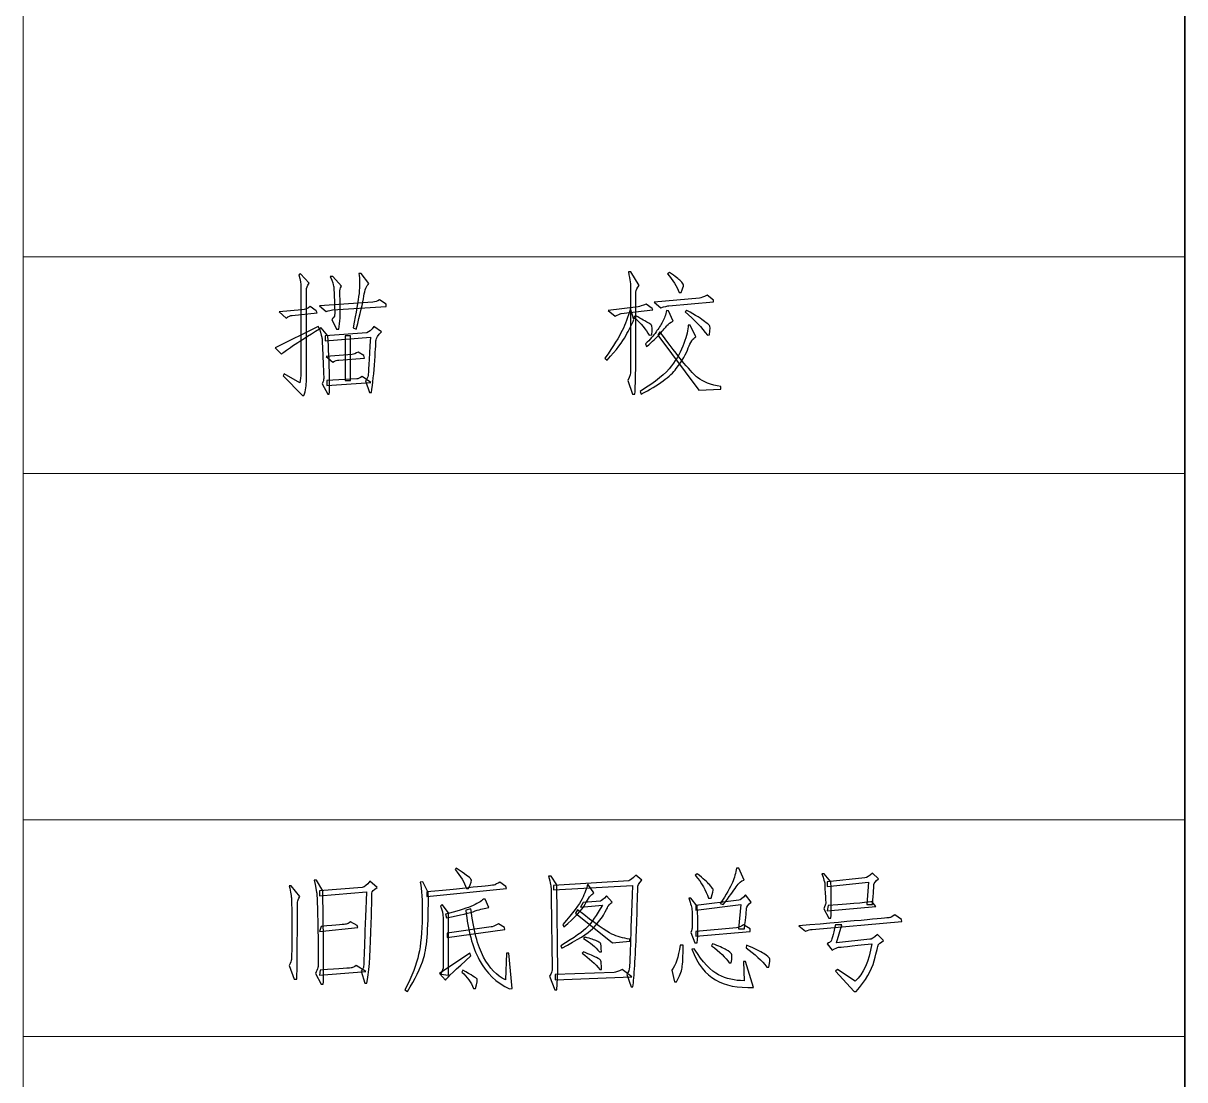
# Model space of a CAD drawing. Header units: millimetres. Extents: x -894 to 2281, y 379 to 1725.
# Drawn here: x 279 to 383.5, y 766.9 to 861.9 of the extents above; entities that cross this region are included whole.
import ezdxf

# ---------------------------------------------------------------- set-up
doc = ezdxf.new("R2010")
doc.units = ezdxf.units.MM
doc.layers.add('layer 1', color=7, linetype='Continuous')

msp = doc.modelspace()

# ---------------------------------------------------------------- linework, layer by layer
at = {"layer": 'layer 1', "color": 1, "lineweight": 9}
for points in [[(279.043, 1724.756), (279.043, 1724.756), (279.043, 568.309), (279.043, 568.309)], [(383.463, 840.872), (383.463, 840.872), (279.043, 840.872), (279.043, 840.872)], [(383.463, 840.872), (383.463, 840.872), (383.463, 840.872), (383.463, 840.872)], [(383.463, 821.403), (383.463, 821.403), (279.043, 821.403), (279.043, 821.403)], [(383.463, 821.403), (383.463, 821.403), (383.463, 821.403), (383.463, 821.403)], [(383.463, 790.253), (383.463, 790.253), (279.043, 790.253), (279.043, 790.253)], [(383.463, 790.253), (383.463, 790.253), (383.463, 790.253), (383.463, 790.253)], [(383.463, 770.784), (383.463, 770.784), (279.043, 770.784), (279.043, 770.784)], [(383.463, 770.784), (383.463, 770.784), (383.463, 770.784), (383.463, 770.784)]]:
    msp.add_open_spline(points, degree=3, dxfattribs=at)
at = {"layer": 'layer 1', "lineweight": 35}
msp.add_open_spline([(383.463, 1705.287), (383.463, 1705.287), (383.463, 587.778), (383.463, 587.778)], degree=3, dxfattribs=at)
at = {"layer": 'layer 1', "color": 1}
for points, knots in [([(334.401, 838.303), (334.218, 838.089), (334.127, 837.892), (334.127, 837.709), (334.127, 837.709), (334.127, 837.526), (334.127, 836.241), (334.127, 833.855), (334.127, 833.855), (334.127, 831.466), (334.096, 829.694), (334.035, 828.538), (334.035, 828.538), (334.035, 828.538), (333.808, 828.538), (333.808, 828.538), (333.808, 828.538), (333.808, 828.538), (333.397, 829.77), (333.397, 829.77), (333.397, 829.77), (333.58, 830.165), (333.664, 830.44), (333.648, 830.592), (333.648, 830.592), (333.632, 830.743), (333.625, 831.984), (333.625, 834.31), (333.625, 834.31), (333.625, 836.637), (333.632, 837.908), (333.648, 838.12), (333.648, 838.12), (333.664, 838.332), (333.595, 838.805), (333.442, 839.536), (333.442, 839.536), (333.442, 839.536), (333.671, 839.536), (333.671, 839.536), (333.671, 839.536), (333.671, 839.536), (334.401, 838.303), (334.401, 838.303)], [0, 0, 0, 0, 0.0909091, 0.0909091, 0.0909091, 0.0909091, 0.1818182, 0.1818182, 0.1818182, 0.1818182, 0.2727273, 0.2727273, 0.2727273, 0.2727273, 0.3636364, 0.3636364, 0.3636364, 0.3636364, 0.4545455, 0.4545455, 0.4545455, 0.4545455, 0.5454545, 0.5454545, 0.5454545, 0.5454545, 0.6363636, 0.6363636, 0.6363636, 0.6363636, 0.7272727, 0.7272727, 0.7272727, 0.7272727, 0.8181818, 0.8181818, 0.8181818, 0.8181818, 0.9090909, 0.9090909, 0.9090909, 0.9090909, 1, 1, 1, 1]), ([(303.913, 829.542), (303.973, 829.815), (304.004, 830.12), (304.004, 830.453), (304.004, 830.453), (304.004, 830.453), (304.004, 838.165), (304.004, 838.165), (304.004, 838.165), (304.004, 838.439), (303.944, 838.805), (303.821, 839.261), (303.821, 839.261), (303.821, 839.261), (303.96, 839.353), (303.96, 839.353), (303.96, 839.353), (303.96, 839.353), (304.734, 838.531), (304.734, 838.531), (304.734, 838.531), (304.583, 838.256), (304.507, 838.06), (304.507, 837.937), (304.507, 837.937), (304.507, 837.816), (304.507, 835.108), (304.507, 829.815), (304.507, 829.815), (304.507, 829.328), (304.431, 828.857), (304.279, 828.401), (304.279, 828.401), (304.279, 828.401), (304.141, 828.401), (304.141, 828.401), (304.141, 828.401), (304.141, 828.401), (302.408, 830.181), (302.408, 830.181), (302.408, 830.181), (302.408, 830.181), (302.499, 830.364), (302.499, 830.364), (302.499, 830.364), (302.499, 830.364), (303.913, 829.542), (303.913, 829.542)], [0, 0, 0, 0, 0.0833333, 0.0833333, 0.0833333, 0.0833333, 0.1666667, 0.1666667, 0.1666667, 0.1666667, 0.25, 0.25, 0.25, 0.25, 0.3333333, 0.3333333, 0.3333333, 0.3333333, 0.4166667, 0.4166667, 0.4166667, 0.4166667, 0.5, 0.5, 0.5, 0.5, 0.5833333, 0.5833333, 0.5833333, 0.5833333, 0.6666667, 0.6666667, 0.6666667, 0.6666667, 0.75, 0.75, 0.75, 0.75, 0.8333333, 0.8333333, 0.8333333, 0.8333333, 0.9166667, 0.9166667, 0.9166667, 0.9166667, 1, 1, 1, 1]), ([(307.427, 834.378), (307.427, 834.378), (307.199, 834.378), (307.199, 834.378), (307.199, 834.378), (307.199, 834.378), (306.788, 835.245), (306.788, 835.245), (306.788, 835.245), (306.94, 835.398), (307.024, 835.535), (307.04, 835.655), (307.04, 835.655), (307.053, 835.778), (307.047, 836.218), (307.016, 836.979), (307.016, 836.979), (306.985, 837.741), (306.964, 838.165), (306.948, 838.256), (306.948, 838.256), (306.932, 838.348), (306.833, 838.638), (306.65, 839.125), (306.65, 839.125), (306.65, 839.125), (306.88, 839.125), (306.88, 839.125), (306.88, 839.125), (306.88, 839.125), (307.655, 838.256), (307.655, 838.256), (307.655, 838.256), (307.534, 838.044), (307.479, 837.869), (307.495, 837.733), (307.495, 837.733), (307.511, 837.594), (307.526, 837.162), (307.54, 836.432), (307.54, 836.432), (307.555, 835.702), (307.518, 835.017), (307.427, 834.378)], [0, 0, 0, 0, 0.0909091, 0.0909091, 0.0909091, 0.0909091, 0.1818182, 0.1818182, 0.1818182, 0.1818182, 0.2727273, 0.2727273, 0.2727273, 0.2727273, 0.3636364, 0.3636364, 0.3636364, 0.3636364, 0.4545455, 0.4545455, 0.4545455, 0.4545455, 0.5454545, 0.5454545, 0.5454545, 0.5454545, 0.6363636, 0.6363636, 0.6363636, 0.6363636, 0.7272727, 0.7272727, 0.7272727, 0.7272727, 0.8181818, 0.8181818, 0.8181818, 0.8181818, 0.9090909, 0.9090909, 0.9090909, 0.9090909, 1, 1, 1, 1]), ([(310.12, 838.484), (309.905, 838.303), (309.753, 837.921), (309.662, 837.345), (309.662, 837.345), (309.57, 836.767), (309.343, 835.778), (308.979, 834.378), (308.979, 834.378), (308.979, 834.378), (308.704, 834.514), (308.704, 834.514), (308.704, 834.514), (308.979, 835.885), (309.154, 836.911), (309.23, 837.594), (309.23, 837.594), (309.306, 838.28), (309.298, 838.881), (309.206, 839.397), (309.206, 839.397), (309.206, 839.397), (309.434, 839.397), (309.434, 839.397), (309.434, 839.397), (309.434, 839.397), (310.12, 838.484), (310.12, 838.484)], [0, 0, 0, 0, 0.1428571, 0.1428571, 0.1428571, 0.1428571, 0.2857143, 0.2857143, 0.2857143, 0.2857143, 0.4285714, 0.4285714, 0.4285714, 0.4285714, 0.5714286, 0.5714286, 0.5714286, 0.5714286, 0.7142857, 0.7142857, 0.7142857, 0.7142857, 0.8571429, 0.8571429, 0.8571429, 0.8571429, 1, 1, 1, 1]), ([(338.005, 837.665), (337.793, 838.241), (337.442, 838.805), (336.956, 839.353), (336.956, 839.353), (336.956, 839.353), (337.139, 839.489), (337.139, 839.489), (337.139, 839.489), (337.655, 839.125), (337.989, 838.866), (338.141, 838.714), (338.141, 838.714), (338.295, 838.562), (338.379, 838.439), (338.392, 838.348), (338.392, 838.348), (338.408, 838.256), (338.34, 838.029), (338.188, 837.665), (338.188, 837.665), (338.188, 837.665), (338.005, 837.665), (338.005, 837.665)], [0, 0, 0, 0, 0.1666667, 0.1666667, 0.1666667, 0.1666667, 0.3333333, 0.3333333, 0.3333333, 0.3333333, 0.5, 0.5, 0.5, 0.5, 0.6666667, 0.6666667, 0.6666667, 0.6666667, 0.8333333, 0.8333333, 0.8333333, 0.8333333, 1, 1, 1, 1]), ([(305.373, 836.021), (305.373, 836.021), (305.464, 835.838), (305.464, 835.838), (305.464, 835.838), (305.464, 835.838), (303.23, 835.611), (303.23, 835.611), (303.23, 835.611), (303.076, 835.611), (302.895, 835.535), (302.68, 835.383), (302.68, 835.383), (302.68, 835.383), (302.042, 835.93), (302.042, 835.93), (302.042, 835.93), (302.042, 835.93), (304.096, 836.113), (304.096, 836.113), (304.096, 836.113), (304.4, 836.142), (304.643, 836.249), (304.826, 836.432), (304.826, 836.432), (304.826, 836.432), (305.373, 836.021), (305.373, 836.021)], [0, 0, 0, 0, 0.1428571, 0.1428571, 0.1428571, 0.1428571, 0.2857143, 0.2857143, 0.2857143, 0.2857143, 0.4285714, 0.4285714, 0.4285714, 0.4285714, 0.5714286, 0.5714286, 0.5714286, 0.5714286, 0.7142857, 0.7142857, 0.7142857, 0.7142857, 0.8571429, 0.8571429, 0.8571429, 0.8571429, 1, 1, 1, 1]), ([(310.484, 836.796), (310.667, 836.827), (310.863, 836.903), (311.077, 837.024), (311.077, 837.024), (311.077, 837.024), (311.671, 836.615), (311.671, 836.615), (311.671, 836.615), (311.671, 836.615), (311.671, 836.432), (311.671, 836.432), (311.671, 836.432), (311.671, 836.432), (306.833, 836.113), (306.833, 836.113), (306.833, 836.113), (306.712, 836.082), (306.529, 836.037), (306.286, 835.975), (306.286, 835.975), (306.286, 835.975), (305.692, 836.477), (305.692, 836.477), (305.692, 836.477), (305.692, 836.477), (310.484, 836.796), (310.484, 836.796)], [0, 0, 0, 0, 0.1428571, 0.1428571, 0.1428571, 0.1428571, 0.2857143, 0.2857143, 0.2857143, 0.2857143, 0.4285714, 0.4285714, 0.4285714, 0.4285714, 0.5714286, 0.5714286, 0.5714286, 0.5714286, 0.7142857, 0.7142857, 0.7142857, 0.7142857, 0.8571429, 0.8571429, 0.8571429, 0.8571429, 1, 1, 1, 1]), ([(334.31, 836.385), (334.462, 836.417), (334.705, 836.493), (335.04, 836.615), (335.04, 836.615), (335.04, 836.615), (335.587, 836.249), (335.587, 836.249), (335.587, 836.249), (335.587, 836.249), (335.632, 836.113), (335.632, 836.113), (335.632, 836.113), (335.632, 836.113), (332.803, 835.794), (332.803, 835.794), (332.803, 835.794), (332.682, 835.762), (332.499, 835.687), (332.256, 835.564), (332.256, 835.564), (332.256, 835.564), (331.617, 836.066), (331.617, 836.066), (331.617, 836.066), (331.617, 836.066), (334.31, 836.385), (334.31, 836.385)], [0, 0, 0, 0, 0.1428571, 0.1428571, 0.1428571, 0.1428571, 0.2857143, 0.2857143, 0.2857143, 0.2857143, 0.4285714, 0.4285714, 0.4285714, 0.4285714, 0.5714286, 0.5714286, 0.5714286, 0.5714286, 0.7142857, 0.7142857, 0.7142857, 0.7142857, 0.8571429, 0.8571429, 0.8571429, 0.8571429, 1, 1, 1, 1]), ([(340.515, 837.435), (340.515, 837.435), (341.108, 836.979), (341.108, 836.979), (341.108, 836.979), (341.108, 836.979), (341.108, 836.843), (341.108, 836.843), (341.108, 836.843), (341.108, 836.843), (337.092, 836.477), (337.092, 836.477), (337.092, 836.477), (336.971, 836.477), (336.728, 836.417), (336.362, 836.294), (336.362, 836.294), (336.362, 836.294), (335.77, 836.796), (335.77, 836.796), (335.77, 836.796), (335.77, 836.796), (339.831, 837.162), (339.831, 837.162), (339.831, 837.162), (339.983, 837.191), (340.211, 837.283), (340.515, 837.435)], [0, 0, 0, 0, 0.1428571, 0.1428571, 0.1428571, 0.1428571, 0.2857143, 0.2857143, 0.2857143, 0.2857143, 0.4285714, 0.4285714, 0.4285714, 0.4285714, 0.5714286, 0.5714286, 0.5714286, 0.5714286, 0.7142857, 0.7142857, 0.7142857, 0.7142857, 0.8571429, 0.8571429, 0.8571429, 0.8571429, 1, 1, 1, 1]), ([(331.526, 831.594), (331.526, 831.594), (331.343, 831.777), (331.343, 831.777), (331.343, 831.777), (332.104, 832.873), (332.622, 833.701), (332.894, 834.263), (332.894, 834.263), (333.169, 834.828), (333.412, 835.474), (333.625, 836.204), (333.625, 836.204), (333.625, 836.204), (333.944, 835.245), (333.944, 835.245), (333.944, 835.245), (333.732, 834.789), (333.488, 834.302), (333.214, 833.784), (333.214, 833.784), (332.941, 833.269), (332.379, 832.538), (331.526, 831.594)], [0, 0, 0, 0, 0.1666667, 0.1666667, 0.1666667, 0.1666667, 0.3333333, 0.3333333, 0.3333333, 0.3333333, 0.5, 0.5, 0.5, 0.5, 0.6666667, 0.6666667, 0.6666667, 0.6666667, 0.8333333, 0.8333333, 0.8333333, 0.8333333, 1, 1, 1, 1]), ([(335.312, 833.831), (335.04, 834.347), (334.582, 834.896), (333.944, 835.474), (333.944, 835.474), (333.944, 835.474), (334.082, 835.611), (334.082, 835.611), (334.082, 835.611), (334.658, 835.276), (335.024, 835.064), (335.176, 834.972), (335.176, 834.972), (335.328, 834.881), (335.443, 834.805), (335.519, 834.744), (335.519, 834.744), (335.595, 834.682), (335.603, 834.394), (335.542, 833.876), (335.542, 833.876), (335.542, 833.876), (335.312, 833.831), (335.312, 833.831)], [0, 0, 0, 0, 0.1666667, 0.1666667, 0.1666667, 0.1666667, 0.3333333, 0.3333333, 0.3333333, 0.3333333, 0.5, 0.5, 0.5, 0.5, 0.6666667, 0.6666667, 0.6666667, 0.6666667, 0.8333333, 0.8333333, 0.8333333, 0.8333333, 1, 1, 1, 1]), ([(337.458, 835.108), (337.215, 834.988), (337.032, 834.849), (336.911, 834.697), (336.911, 834.697), (336.788, 834.546), (336.584, 834.302), (336.294, 833.967), (336.294, 833.967), (336.006, 833.633), (335.603, 833.253), (335.085, 832.827), (335.085, 832.827), (335.085, 832.827), (334.993, 833.054), (334.993, 833.054), (334.993, 833.054), (335.388, 833.452), (335.702, 833.808), (335.93, 834.127), (335.93, 834.127), (336.157, 834.446), (336.354, 834.75), (336.521, 835.04), (336.521, 835.04), (336.689, 835.328), (336.804, 835.671), (336.864, 836.066), (336.864, 836.066), (336.864, 836.066), (337.047, 836.021), (337.047, 836.021), (337.047, 836.021), (337.047, 836.021), (337.458, 835.108), (337.458, 835.108)], [0, 0, 0, 0, 0.1111111, 0.1111111, 0.1111111, 0.1111111, 0.2222222, 0.2222222, 0.2222222, 0.2222222, 0.3333333, 0.3333333, 0.3333333, 0.3333333, 0.4444444, 0.4444444, 0.4444444, 0.4444444, 0.5555556, 0.5555556, 0.5555556, 0.5555556, 0.6666667, 0.6666667, 0.6666667, 0.6666667, 0.7777778, 0.7777778, 0.7777778, 0.7777778, 0.8888889, 0.8888889, 0.8888889, 0.8888889, 1, 1, 1, 1]), ([(338.69, 836.066), (339.512, 835.611), (340.043, 835.284), (340.287, 835.085), (340.287, 835.085), (340.53, 834.888), (340.682, 834.766), (340.742, 834.721), (340.742, 834.721), (340.805, 834.674), (340.805, 834.394), (340.742, 833.876), (340.742, 833.876), (340.742, 833.876), (340.561, 833.831), (340.561, 833.831), (340.561, 833.831), (340.043, 834.53), (339.374, 835.231), (338.552, 835.93), (338.552, 835.93), (338.552, 835.93), (338.69, 836.066), (338.69, 836.066)], [0, 0, 0, 0, 0.1666667, 0.1666667, 0.1666667, 0.1666667, 0.3333333, 0.3333333, 0.3333333, 0.3333333, 0.5, 0.5, 0.5, 0.5, 0.6666667, 0.6666667, 0.6666667, 0.6666667, 0.8333333, 0.8333333, 0.8333333, 0.8333333, 1, 1, 1, 1]), ([(302.27, 832.143), (302.27, 832.143), (301.678, 832.69), (301.678, 832.69), (301.678, 832.69), (301.678, 832.69), (305.556, 834.606), (305.556, 834.606), (305.556, 834.606), (305.556, 834.606), (305.692, 834.425), (305.692, 834.425), (305.692, 834.425), (303.594, 833.117), (302.453, 832.355), (302.27, 832.143)], [0, 0, 0, 0, 0.25, 0.25, 0.25, 0.25, 0.5, 0.5, 0.5, 0.5, 0.75, 0.75, 0.75, 0.75, 1, 1, 1, 1]), ([(305.692, 834.425), (305.692, 834.425), (305.831, 834.514), (305.831, 834.514), (305.831, 834.514), (305.831, 834.514), (306.422, 833.784), (306.422, 833.784), (306.422, 833.784), (306.574, 831.322), (306.621, 829.571), (306.561, 828.538), (306.561, 828.538), (306.561, 828.538), (306.422, 828.538), (306.422, 828.538), (306.422, 828.538), (306.422, 828.538), (305.92, 829.451), (305.92, 829.451), (305.92, 829.451), (306.012, 829.663), (306.058, 829.83), (306.058, 829.953), (306.058, 829.953), (306.058, 830.074), (306.035, 830.691), (305.99, 831.801), (305.99, 831.801), (305.943, 832.91), (305.912, 833.504), (305.899, 833.58), (305.899, 833.58), (305.883, 833.656), (305.815, 833.938), (305.692, 834.425)], [0, 0, 0, 0, 0.1111111, 0.1111111, 0.1111111, 0.1111111, 0.2222222, 0.2222222, 0.2222222, 0.2222222, 0.3333333, 0.3333333, 0.3333333, 0.3333333, 0.4444444, 0.4444444, 0.4444444, 0.4444444, 0.5555556, 0.5555556, 0.5555556, 0.5555556, 0.6666667, 0.6666667, 0.6666667, 0.6666667, 0.7777778, 0.7777778, 0.7777778, 0.7777778, 0.8888889, 0.8888889, 0.8888889, 0.8888889, 1, 1, 1, 1]), ([(306.195, 833.784), (306.195, 833.784), (309.936, 834.059), (309.936, 834.059), (309.936, 834.059), (310.12, 834.119), (310.332, 834.302), (310.575, 834.606), (310.575, 834.606), (310.575, 834.606), (311.26, 834.15), (311.26, 834.15), (311.26, 834.15), (310.926, 833.816), (310.758, 833.572), (310.758, 833.42), (310.758, 833.42), (310.758, 833.269), (310.719, 832.643), (310.643, 831.549), (310.643, 831.549), (310.567, 830.453), (310.468, 829.495), (310.347, 828.674), (310.347, 828.674), (310.347, 828.674), (310.164, 828.674), (310.164, 828.674), (310.164, 828.674), (310.164, 828.674), (309.8, 829.723), (309.8, 829.723), (309.8, 829.723), (309.952, 829.906), (310.036, 830.074), (310.049, 830.225), (310.049, 830.225), (310.065, 830.377), (310.133, 831.518), (310.256, 833.648), (310.256, 833.648), (310.256, 833.648), (306.195, 833.329), (306.195, 833.329), (306.195, 833.329), (306.195, 833.329), (306.195, 833.784), (306.195, 833.784)], [0, 0, 0, 0, 0.0833333, 0.0833333, 0.0833333, 0.0833333, 0.1666667, 0.1666667, 0.1666667, 0.1666667, 0.25, 0.25, 0.25, 0.25, 0.3333333, 0.3333333, 0.3333333, 0.3333333, 0.4166667, 0.4166667, 0.4166667, 0.4166667, 0.5, 0.5, 0.5, 0.5, 0.5833333, 0.5833333, 0.5833333, 0.5833333, 0.6666667, 0.6666667, 0.6666667, 0.6666667, 0.75, 0.75, 0.75, 0.75, 0.8333333, 0.8333333, 0.8333333, 0.8333333, 0.9166667, 0.9166667, 0.9166667, 0.9166667, 1, 1, 1, 1]), ([(337.754, 830.843), (337.222, 830.126), (336.165, 829.359), (334.582, 828.538), (334.582, 828.538), (334.582, 828.538), (334.491, 828.765), (334.491, 828.765), (334.491, 828.765), (335.891, 829.647), (336.835, 830.416), (337.322, 831.07), (337.322, 831.07), (337.808, 831.725), (338.18, 832.4), (338.439, 833.101), (338.439, 833.101), (338.698, 833.8), (338.827, 834.347), (338.827, 834.744), (338.827, 834.744), (338.827, 834.744), (339.01, 834.744), (339.01, 834.744), (339.01, 834.744), (339.01, 834.744), (339.512, 833.695), (339.512, 833.695), (339.512, 833.695), (339.237, 833.541), (339.01, 833.208), (338.827, 832.69), (338.827, 832.69), (338.644, 832.172), (338.287, 831.557), (337.754, 830.843)], [0, 0, 0, 0, 0.1111111, 0.1111111, 0.1111111, 0.1111111, 0.2222222, 0.2222222, 0.2222222, 0.2222222, 0.3333333, 0.3333333, 0.3333333, 0.3333333, 0.4444444, 0.4444444, 0.4444444, 0.4444444, 0.5555556, 0.5555556, 0.5555556, 0.5555556, 0.6666667, 0.6666667, 0.6666667, 0.6666667, 0.7777778, 0.7777778, 0.7777778, 0.7777778, 0.8888889, 0.8888889, 0.8888889, 0.8888889, 1, 1, 1, 1]), ([(308.476, 833.784), (308.476, 833.784), (308.476, 829.77), (308.476, 829.77), (308.476, 829.77), (308.476, 829.77), (307.974, 829.77), (307.974, 829.77), (307.974, 829.77), (307.974, 829.77), (307.974, 833.784), (307.974, 833.784), (307.974, 833.784), (307.974, 833.784), (308.476, 833.784), (308.476, 833.784)], [0, 0, 0, 0, 0.25, 0.25, 0.25, 0.25, 0.5, 0.5, 0.5, 0.5, 0.75, 0.75, 0.75, 0.75, 1, 1, 1, 1]), ([(336.272, 834.15), (338.036, 831.777), (339.169, 830.401), (339.672, 830.021), (339.672, 830.021), (340.172, 829.639), (340.865, 829.375), (341.747, 829.223), (341.747, 829.223), (341.747, 829.223), (341.747, 828.993), (341.747, 828.993), (341.747, 828.993), (341.747, 828.993), (339.784, 828.904), (339.784, 828.904), (339.784, 828.904), (339.784, 828.904), (336.089, 833.831), (336.089, 833.831), (336.089, 833.831), (336.089, 833.831), (336.272, 834.15), (336.272, 834.15)], [0, 0, 0, 0, 0.1666667, 0.1666667, 0.1666667, 0.1666667, 0.3333333, 0.3333333, 0.3333333, 0.3333333, 0.5, 0.5, 0.5, 0.5, 0.6666667, 0.6666667, 0.6666667, 0.6666667, 0.8333333, 0.8333333, 0.8333333, 0.8333333, 1, 1, 1, 1]), ([(309.709, 831.777), (309.709, 831.777), (307.427, 831.594), (307.427, 831.594), (307.427, 831.594), (307.275, 831.594), (307.092, 831.534), (306.88, 831.413), (306.88, 831.413), (306.88, 831.413), (306.286, 831.913), (306.286, 831.913), (306.286, 831.913), (306.286, 831.913), (308.613, 832.096), (308.613, 832.096), (308.613, 832.096), (308.764, 832.128), (308.947, 832.204), (309.16, 832.324), (309.16, 832.324), (309.16, 832.324), (309.662, 832.005), (309.662, 832.005), (309.662, 832.005), (309.662, 832.005), (309.709, 831.777), (309.709, 831.777)], [0, 0, 0, 0, 0.1428571, 0.1428571, 0.1428571, 0.1428571, 0.2857143, 0.2857143, 0.2857143, 0.2857143, 0.4285714, 0.4285714, 0.4285714, 0.4285714, 0.5714286, 0.5714286, 0.5714286, 0.5714286, 0.7142857, 0.7142857, 0.7142857, 0.7142857, 0.8571429, 0.8571429, 0.8571429, 0.8571429, 1, 1, 1, 1]), ([(306.331, 829.314), (306.331, 829.314), (306.331, 829.77), (306.331, 829.77), (306.331, 829.77), (306.331, 829.77), (309.023, 829.906), (309.023, 829.906), (309.023, 829.906), (309.146, 829.906), (309.314, 829.982), (309.526, 830.134), (309.526, 830.134), (309.526, 830.134), (310.3, 829.587), (310.3, 829.587), (310.3, 829.587), (310.3, 829.587), (306.331, 829.314), (306.331, 829.314)], [0, 0, 0, 0, 0.2, 0.2, 0.2, 0.2, 0.4, 0.4, 0.4, 0.4, 0.6, 0.6, 0.6, 0.6, 0.8, 0.8, 0.8, 0.8, 1, 1, 1, 1]), ([(318.88, 784.094), (318.697, 784.641), (318.363, 785.204), (317.876, 785.782), (317.876, 785.782), (317.876, 785.782), (317.967, 785.919), (317.967, 785.919), (317.967, 785.919), (318.758, 785.372), (319.2, 785.044), (319.291, 784.937), (319.291, 784.937), (319.381, 784.83), (319.305, 784.55), (319.061, 784.094), (319.061, 784.094), (319.061, 784.094), (318.88, 784.094), (318.88, 784.094)], [0, 0, 0, 0, 0.2, 0.2, 0.2, 0.2, 0.4, 0.4, 0.4, 0.4, 0.6, 0.6, 0.6, 0.6, 0.8, 0.8, 0.8, 0.8, 1, 1, 1, 1]), ([(334.165, 780.261), (334.074, 777.796), (333.969, 776.124), (333.846, 775.242), (333.846, 775.242), (333.846, 775.242), (333.71, 775.242), (333.71, 775.242), (333.71, 775.242), (333.71, 775.242), (333.299, 776.336), (333.299, 776.336), (333.299, 776.336), (333.451, 776.579), (333.535, 776.807), (333.55, 777.021), (333.55, 777.021), (333.566, 777.234), (333.65, 779.683), (333.801, 784.367), (333.801, 784.367), (333.801, 784.367), (326.728, 783.956), (326.728, 783.956), (326.728, 783.956), (326.728, 783.956), (326.728, 784.367), (326.728, 784.367), (326.728, 784.367), (326.728, 784.367), (333.482, 784.778), (333.482, 784.778), (333.482, 784.778), (333.603, 784.809), (333.817, 784.976), (334.121, 785.28), (334.121, 785.28), (334.121, 785.28), (334.668, 784.824), (334.668, 784.824), (334.668, 784.824), (334.393, 784.519), (334.265, 784.299), (334.28, 784.163), (334.28, 784.163), (334.296, 784.024), (334.257, 782.724), (334.165, 780.261)], [0, 0, 0, 0, 0.0833333, 0.0833333, 0.0833333, 0.0833333, 0.1666667, 0.1666667, 0.1666667, 0.1666667, 0.25, 0.25, 0.25, 0.25, 0.3333333, 0.3333333, 0.3333333, 0.3333333, 0.4166667, 0.4166667, 0.4166667, 0.4166667, 0.5, 0.5, 0.5, 0.5, 0.5833333, 0.5833333, 0.5833333, 0.5833333, 0.6666667, 0.6666667, 0.6666667, 0.6666667, 0.75, 0.75, 0.75, 0.75, 0.8333333, 0.8333333, 0.8333333, 0.8333333, 0.9166667, 0.9166667, 0.9166667, 0.9166667, 1, 1, 1, 1]), ([(339.459, 785.28), (339.459, 785.28), (339.642, 785.416), (339.642, 785.416), (339.642, 785.416), (340.189, 784.961), (340.553, 784.634), (340.736, 784.435), (340.736, 784.435), (340.919, 784.238), (341.026, 784.1), (341.055, 784.024), (341.055, 784.024), (341.087, 783.948), (341.026, 783.684), (340.874, 783.226), (340.874, 783.226), (340.874, 783.226), (340.645, 783.226), (340.645, 783.226), (340.645, 783.226), (340.432, 783.896), (340.037, 784.581), (339.459, 785.28)], [0, 0, 0, 0, 0.1666667, 0.1666667, 0.1666667, 0.1666667, 0.3333333, 0.3333333, 0.3333333, 0.3333333, 0.5, 0.5, 0.5, 0.5, 0.6666667, 0.6666667, 0.6666667, 0.6666667, 0.8333333, 0.8333333, 0.8333333, 0.8333333, 1, 1, 1, 1]), ([(343.133, 784.231), (342.903, 783.865), (342.516, 783.333), (341.968, 782.634), (341.968, 782.634), (341.968, 782.634), (341.694, 782.724), (341.694, 782.724), (341.694, 782.724), (342.243, 783.545), (342.607, 784.178), (342.79, 784.618), (342.79, 784.618), (342.973, 785.06), (343.094, 785.492), (343.154, 785.919), (343.154, 785.919), (343.154, 785.919), (343.384, 785.919), (343.384, 785.919), (343.384, 785.919), (343.384, 785.919), (343.839, 784.824), (343.839, 784.824), (343.839, 784.824), (343.596, 784.793), (343.361, 784.595), (343.133, 784.231)], [0, 0, 0, 0, 0.1428571, 0.1428571, 0.1428571, 0.1428571, 0.2857143, 0.2857143, 0.2857143, 0.2857143, 0.4285714, 0.4285714, 0.4285714, 0.4285714, 0.5714286, 0.5714286, 0.5714286, 0.5714286, 0.7142857, 0.7142857, 0.7142857, 0.7142857, 0.8571429, 0.8571429, 0.8571429, 0.8571429, 1, 1, 1, 1]), ([(351.643, 781.402), (351.643, 781.402), (351.46, 781.402), (351.46, 781.402), (351.46, 781.402), (351.46, 781.402), (351.004, 782.268), (351.004, 782.268), (351.004, 782.268), (351.125, 782.512), (351.185, 782.671), (351.185, 782.747), (351.185, 782.747), (351.185, 782.823), (351.171, 783.134), (351.14, 783.684), (351.14, 783.684), (351.109, 784.231), (351.096, 784.534), (351.096, 784.595), (351.096, 784.595), (351.096, 784.657), (351.004, 784.93), (350.821, 785.416), (350.821, 785.416), (350.821, 785.416), (351.049, 785.416), (351.049, 785.416), (351.049, 785.416), (351.049, 785.416), (351.643, 784.686), (351.643, 784.686), (351.643, 784.686), (351.703, 783.166), (351.703, 782.072), (351.643, 781.402)], [0, 0, 0, 0, 0.1111111, 0.1111111, 0.1111111, 0.1111111, 0.2222222, 0.2222222, 0.2222222, 0.2222222, 0.3333333, 0.3333333, 0.3333333, 0.3333333, 0.4444444, 0.4444444, 0.4444444, 0.4444444, 0.5555556, 0.5555556, 0.5555556, 0.5555556, 0.6666667, 0.6666667, 0.6666667, 0.6666667, 0.7777778, 0.7777778, 0.7777778, 0.7777778, 0.8888889, 0.8888889, 0.8888889, 0.8888889, 1, 1, 1, 1]), ([(351.323, 784.686), (351.323, 784.686), (354.699, 785.052), (354.699, 785.052), (354.699, 785.052), (354.882, 785.052), (355.11, 785.188), (355.384, 785.463), (355.384, 785.463), (355.384, 785.463), (355.932, 784.961), (355.932, 784.961), (355.932, 784.961), (355.657, 784.717), (355.521, 784.542), (355.521, 784.435), (355.521, 784.435), (355.521, 784.33), (355.476, 783.728), (355.384, 782.634), (355.384, 782.634), (355.384, 782.634), (354.882, 782.634), (354.882, 782.634), (354.882, 782.634), (354.882, 782.634), (355.018, 784.641), (355.018, 784.641), (355.018, 784.641), (355.018, 784.641), (351.323, 784.275), (351.323, 784.275), (351.323, 784.275), (351.323, 784.275), (351.323, 784.686), (351.323, 784.686)], [0, 0, 0, 0, 0.1111111, 0.1111111, 0.1111111, 0.1111111, 0.2222222, 0.2222222, 0.2222222, 0.2222222, 0.3333333, 0.3333333, 0.3333333, 0.3333333, 0.4444444, 0.4444444, 0.4444444, 0.4444444, 0.5555556, 0.5555556, 0.5555556, 0.5555556, 0.6666667, 0.6666667, 0.6666667, 0.6666667, 0.7777778, 0.7777778, 0.7777778, 0.7777778, 0.8888889, 0.8888889, 0.8888889, 0.8888889, 1, 1, 1, 1]), ([(303.913, 783.364), (303.792, 783.15), (303.722, 782.983), (303.708, 782.862), (303.708, 782.862), (303.693, 782.739), (303.685, 781.805), (303.685, 780.055), (303.685, 780.055), (303.685, 778.306), (303.669, 776.93), (303.64, 775.925), (303.64, 775.925), (303.64, 775.925), (303.41, 775.925), (303.41, 775.925), (303.41, 775.925), (303.41, 775.925), (302.955, 777.158), (302.955, 777.158), (302.955, 777.158), (303.076, 777.401), (303.146, 777.584), (303.159, 777.705), (303.159, 777.705), (303.175, 777.827), (303.183, 778.717), (303.183, 780.374), (303.183, 780.374), (303.183, 782.033), (303.175, 782.961), (303.159, 783.158), (303.159, 783.158), (303.146, 783.357), (303.076, 783.744), (302.955, 784.322), (302.955, 784.322), (302.955, 784.322), (303.138, 784.322), (303.138, 784.322), (303.138, 784.322), (303.138, 784.322), (303.913, 783.364), (303.913, 783.364)], [0, 0, 0, 0, 0.0909091, 0.0909091, 0.0909091, 0.0909091, 0.1818182, 0.1818182, 0.1818182, 0.1818182, 0.2727273, 0.2727273, 0.2727273, 0.2727273, 0.3636364, 0.3636364, 0.3636364, 0.3636364, 0.4545455, 0.4545455, 0.4545455, 0.4545455, 0.5454545, 0.5454545, 0.5454545, 0.5454545, 0.6363636, 0.6363636, 0.6363636, 0.6363636, 0.7272727, 0.7272727, 0.7272727, 0.7272727, 0.8181818, 0.8181818, 0.8181818, 0.8181818, 0.9090909, 0.9090909, 0.9090909, 0.9090909, 1, 1, 1, 1]), ([(305.533, 780.374), (305.488, 782.488), (305.449, 783.613), (305.42, 783.752), (305.42, 783.752), (305.389, 783.888), (305.313, 784.246), (305.19, 784.824), (305.19, 784.824), (305.19, 784.824), (305.42, 784.824), (305.42, 784.824), (305.42, 784.824), (305.42, 784.824), (305.967, 783.865), (305.967, 783.865), (305.967, 783.865), (306.058, 779.303), (306.074, 776.503), (306.012, 775.47), (306.012, 775.47), (306.012, 775.47), (305.831, 775.47), (305.831, 775.47), (305.831, 775.47), (305.831, 775.47), (305.328, 776.428), (305.328, 776.428), (305.328, 776.428), (305.42, 776.64), (305.488, 776.823), (305.533, 776.975), (305.533, 776.975), (305.579, 777.126), (305.579, 778.259), (305.533, 780.374)], [0, 0, 0, 0, 0.1111111, 0.1111111, 0.1111111, 0.1111111, 0.2222222, 0.2222222, 0.2222222, 0.2222222, 0.3333333, 0.3333333, 0.3333333, 0.3333333, 0.4444444, 0.4444444, 0.4444444, 0.4444444, 0.5555556, 0.5555556, 0.5555556, 0.5555556, 0.6666667, 0.6666667, 0.6666667, 0.6666667, 0.7777778, 0.7777778, 0.7777778, 0.7777778, 0.8888889, 0.8888889, 0.8888889, 0.8888889, 1, 1, 1, 1]), ([(309.936, 775.561), (309.936, 775.561), (309.753, 775.561), (309.753, 775.561), (309.753, 775.561), (309.753, 775.561), (309.434, 776.655), (309.434, 776.655), (309.434, 776.655), (309.557, 776.807), (309.625, 776.945), (309.641, 777.066), (309.641, 777.066), (309.654, 777.189), (309.738, 779.424), (309.89, 783.775), (309.89, 783.775), (309.89, 783.775), (305.692, 783.409), (305.692, 783.409), (305.692, 783.409), (305.692, 783.409), (305.692, 783.865), (305.692, 783.865), (305.692, 783.865), (305.692, 783.865), (309.526, 784.184), (309.526, 784.184), (309.526, 784.184), (309.738, 784.215), (309.968, 784.398), (310.211, 784.733), (310.211, 784.733), (310.211, 784.733), (310.85, 784.184), (310.85, 784.184), (310.85, 784.184), (310.544, 783.972), (310.392, 783.796), (310.392, 783.66), (310.392, 783.66), (310.392, 783.524), (310.363, 782.352), (310.3, 780.146), (310.3, 780.146), (310.24, 777.94), (310.12, 776.412), (309.936, 775.561)], [0, 0, 0, 0, 0.0833333, 0.0833333, 0.0833333, 0.0833333, 0.1666667, 0.1666667, 0.1666667, 0.1666667, 0.25, 0.25, 0.25, 0.25, 0.3333333, 0.3333333, 0.3333333, 0.3333333, 0.4166667, 0.4166667, 0.4166667, 0.4166667, 0.5, 0.5, 0.5, 0.5, 0.5833333, 0.5833333, 0.5833333, 0.5833333, 0.6666667, 0.6666667, 0.6666667, 0.6666667, 0.75, 0.75, 0.75, 0.75, 0.8333333, 0.8333333, 0.8333333, 0.8333333, 0.9166667, 0.9166667, 0.9166667, 0.9166667, 1, 1, 1, 1]), ([(314.956, 784.686), (314.956, 784.686), (315.458, 783.728), (315.458, 783.728), (315.458, 783.728), (315.487, 780.777), (315.351, 778.824), (315.047, 777.864), (315.047, 777.864), (314.743, 776.906), (314.257, 775.896), (313.587, 774.831), (313.587, 774.831), (313.587, 774.831), (313.359, 774.967), (313.359, 774.967), (313.359, 774.967), (313.998, 776.215), (314.408, 777.273), (314.592, 778.139), (314.592, 778.139), (314.772, 779.005), (314.88, 780.154), (314.911, 781.585), (314.911, 781.585), (314.94, 783.014), (314.88, 784.032), (314.728, 784.641), (314.728, 784.641), (314.728, 784.641), (314.956, 784.686), (314.956, 784.686)], [0, 0, 0, 0, 0.125, 0.125, 0.125, 0.125, 0.25, 0.25, 0.25, 0.25, 0.375, 0.375, 0.375, 0.375, 0.5, 0.5, 0.5, 0.5, 0.625, 0.625, 0.625, 0.625, 0.75, 0.75, 0.75, 0.75, 0.875, 0.875, 0.875, 0.875, 1, 1, 1, 1]), ([(322.439, 784.275), (322.439, 784.275), (322.484, 784.094), (322.484, 784.094), (322.484, 784.094), (322.484, 784.094), (315.322, 783.364), (315.322, 783.364), (315.322, 783.364), (315.322, 783.364), (315.322, 783.775), (315.322, 783.775), (315.322, 783.775), (319.367, 784.17), (321.411, 784.382), (321.458, 784.414), (321.458, 784.414), (321.503, 784.443), (321.649, 784.519), (321.892, 784.641), (321.892, 784.641), (321.892, 784.641), (322.439, 784.275), (322.439, 784.275)], [0, 0, 0, 0, 0.1666667, 0.1666667, 0.1666667, 0.1666667, 0.3333333, 0.3333333, 0.3333333, 0.3333333, 0.5, 0.5, 0.5, 0.5, 0.6666667, 0.6666667, 0.6666667, 0.6666667, 0.8333333, 0.8333333, 0.8333333, 0.8333333, 1, 1, 1, 1]), ([(327.092, 776.564), (327.092, 776.564), (327.003, 774.967), (327.003, 774.967), (327.003, 774.967), (327.003, 774.967), (326.82, 774.967), (326.82, 774.967), (326.82, 774.967), (326.82, 774.967), (326.362, 776.2), (326.362, 776.2), (326.362, 776.2), (326.516, 776.474), (326.592, 776.647), (326.592, 776.723), (326.592, 776.723), (326.592, 776.799), (326.576, 778.01), (326.545, 780.352), (326.545, 780.352), (326.516, 782.695), (326.501, 783.935), (326.501, 784.071), (326.501, 784.071), (326.501, 784.207), (326.425, 784.581), (326.273, 785.188), (326.273, 785.188), (326.273, 785.188), (326.501, 785.188), (326.501, 785.188), (326.501, 785.188), (326.501, 785.188), (327.003, 784.414), (327.003, 784.414), (327.003, 784.414), (327.003, 784.414), (327.092, 776.564), (327.092, 776.564)], [0, 0, 0, 0, 0.1, 0.1, 0.1, 0.1, 0.2, 0.2, 0.2, 0.2, 0.3, 0.3, 0.3, 0.3, 0.4, 0.4, 0.4, 0.4, 0.5, 0.5, 0.5, 0.5, 0.6, 0.6, 0.6, 0.6, 0.7, 0.7, 0.7, 0.7, 0.8, 0.8, 0.8, 0.8, 0.9, 0.9, 0.9, 0.9, 1, 1, 1, 1]), ([(327.641, 780.625), (327.641, 780.625), (327.55, 780.855), (327.55, 780.855), (327.55, 780.855), (328.463, 781.889), (329.039, 782.656), (329.283, 783.158), (329.283, 783.158), (329.526, 783.66), (329.693, 784.094), (329.785, 784.458), (329.785, 784.458), (329.785, 784.458), (330.332, 783.684), (330.332, 783.684), (330.332, 783.684), (330.089, 783.532), (329.832, 783.197), (329.557, 782.679), (329.557, 782.679), (329.283, 782.161), (328.644, 781.478), (327.641, 780.625)], [0, 0, 0, 0, 0.1666667, 0.1666667, 0.1666667, 0.1666667, 0.3333333, 0.3333333, 0.3333333, 0.3333333, 0.5, 0.5, 0.5, 0.5, 0.6666667, 0.6666667, 0.6666667, 0.6666667, 0.8333333, 0.8333333, 0.8333333, 0.8333333, 1, 1, 1, 1]), ([(330.219, 780.465), (329.808, 780.055), (328.887, 779.471), (327.458, 778.709), (327.458, 778.709), (327.458, 778.709), (327.367, 778.937), (327.367, 778.937), (327.367, 778.937), (328.584, 779.667), (329.382, 780.23), (329.761, 780.625), (329.761, 780.625), (330.143, 781.02), (330.591, 781.674), (331.109, 782.587), (331.109, 782.587), (331.109, 782.587), (329.146, 782.404), (329.146, 782.404), (329.146, 782.404), (329.146, 782.404), (329.374, 782.815), (329.374, 782.815), (329.374, 782.815), (329.374, 782.815), (330.926, 782.954), (330.926, 782.954), (330.926, 782.954), (331.048, 782.983), (331.229, 783.134), (331.473, 783.409), (331.473, 783.409), (331.473, 783.409), (331.975, 782.862), (331.975, 782.862), (331.975, 782.862), (331.763, 782.679), (331.64, 782.543), (331.611, 782.451), (331.611, 782.451), (331.58, 782.36), (331.444, 782.109), (331.2, 781.698), (331.2, 781.698), (330.957, 781.287), (330.63, 780.876), (330.219, 780.465)], [0, 0, 0, 0, 0.0833333, 0.0833333, 0.0833333, 0.0833333, 0.1666667, 0.1666667, 0.1666667, 0.1666667, 0.25, 0.25, 0.25, 0.25, 0.3333333, 0.3333333, 0.3333333, 0.3333333, 0.4166667, 0.4166667, 0.4166667, 0.4166667, 0.5, 0.5, 0.5, 0.5, 0.5833333, 0.5833333, 0.5833333, 0.5833333, 0.6666667, 0.6666667, 0.6666667, 0.6666667, 0.75, 0.75, 0.75, 0.75, 0.8333333, 0.8333333, 0.8333333, 0.8333333, 0.9166667, 0.9166667, 0.9166667, 0.9166667, 1, 1, 1, 1]), ([(339.048, 780.125), (339.14, 780.368), (339.184, 780.52), (339.184, 780.58), (339.184, 780.58), (339.184, 780.641), (339.184, 780.884), (339.184, 781.31), (339.184, 781.31), (339.184, 781.737), (339.177, 782.025), (339.163, 782.177), (339.163, 782.177), (339.147, 782.328), (339.048, 782.679), (338.865, 783.226), (338.865, 783.226), (338.865, 783.226), (339.048, 783.226), (339.048, 783.226), (339.048, 783.226), (339.048, 783.226), (339.642, 782.496), (339.642, 782.496), (339.642, 782.496), (339.702, 781.036), (339.702, 779.942), (339.642, 779.212), (339.642, 779.212), (339.642, 779.212), (339.414, 779.212), (339.414, 779.212), (339.414, 779.212), (339.414, 779.212), (339.048, 780.125), (339.048, 780.125)], [0, 0, 0, 0, 0.1111111, 0.1111111, 0.1111111, 0.1111111, 0.2222222, 0.2222222, 0.2222222, 0.2222222, 0.3333333, 0.3333333, 0.3333333, 0.3333333, 0.4444444, 0.4444444, 0.4444444, 0.4444444, 0.5555556, 0.5555556, 0.5555556, 0.5555556, 0.6666667, 0.6666667, 0.6666667, 0.6666667, 0.7777778, 0.7777778, 0.7777778, 0.7777778, 0.8888889, 0.8888889, 0.8888889, 0.8888889, 1, 1, 1, 1]), ([(339.504, 782.543), (339.504, 782.543), (343.384, 783.045), (343.384, 783.045), (343.384, 783.045), (343.505, 783.045), (343.703, 783.197), (343.976, 783.501), (343.976, 783.501), (343.976, 783.501), (344.478, 782.862), (344.478, 782.862), (344.478, 782.862), (344.203, 782.619), (344.067, 782.436), (344.067, 782.315), (344.067, 782.315), (344.067, 782.192), (344.007, 781.569), (343.884, 780.444), (343.884, 780.444), (343.884, 780.444), (343.337, 780.444), (343.337, 780.444), (343.337, 780.444), (343.337, 780.444), (343.565, 782.634), (343.565, 782.634), (343.565, 782.634), (343.565, 782.634), (339.504, 782.132), (339.504, 782.132), (339.504, 782.132), (339.504, 782.132), (339.504, 782.543), (339.504, 782.543)], [0, 0, 0, 0, 0.1111111, 0.1111111, 0.1111111, 0.1111111, 0.2222222, 0.2222222, 0.2222222, 0.2222222, 0.3333333, 0.3333333, 0.3333333, 0.3333333, 0.4444444, 0.4444444, 0.4444444, 0.4444444, 0.5555556, 0.5555556, 0.5555556, 0.5555556, 0.6666667, 0.6666667, 0.6666667, 0.6666667, 0.7777778, 0.7777778, 0.7777778, 0.7777778, 0.8888889, 0.8888889, 0.8888889, 0.8888889, 1, 1, 1, 1]), ([(316.782, 776.93), (316.782, 776.93), (316.782, 781.402), (316.782, 781.402), (316.782, 781.402), (316.782, 781.828), (316.704, 782.192), (316.552, 782.496), (316.552, 782.496), (316.552, 782.496), (316.69, 782.634), (316.69, 782.634), (316.69, 782.634), (316.69, 782.634), (317.282, 781.904), (317.282, 781.904), (317.282, 781.904), (317.282, 781.904), (317.282, 776.291), (317.282, 776.291), (317.282, 776.291), (317.282, 776.291), (316.599, 776.383), (316.599, 776.383), (316.599, 776.383), (316.599, 776.383), (316.782, 776.93), (316.782, 776.93)], [0, 0, 0, 0, 0.1428571, 0.1428571, 0.1428571, 0.1428571, 0.2857143, 0.2857143, 0.2857143, 0.2857143, 0.4285714, 0.4285714, 0.4285714, 0.4285714, 0.5714286, 0.5714286, 0.5714286, 0.5714286, 0.7142857, 0.7142857, 0.7142857, 0.7142857, 0.8571429, 0.8571429, 0.8571429, 0.8571429, 1, 1, 1, 1]), ([(317.101, 781.447), (317.101, 781.447), (317.01, 781.766), (317.01, 781.766), (317.01, 781.766), (317.983, 782.009), (318.742, 782.245), (319.291, 782.475), (319.291, 782.475), (319.838, 782.702), (320.218, 782.922), (320.432, 783.134), (320.432, 783.134), (320.432, 783.134), (320.568, 783.134), (320.568, 783.134), (320.568, 783.134), (320.568, 783.134), (320.888, 782.36), (320.888, 782.36), (320.888, 782.36), (320.553, 782.328), (320.15, 782.231), (319.679, 782.064), (319.679, 782.064), (319.208, 781.896), (318.347, 781.69), (317.101, 781.447)], [0, 0, 0, 0, 0.1428571, 0.1428571, 0.1428571, 0.1428571, 0.2857143, 0.2857143, 0.2857143, 0.2857143, 0.4285714, 0.4285714, 0.4285714, 0.4285714, 0.5714286, 0.5714286, 0.5714286, 0.5714286, 0.7142857, 0.7142857, 0.7142857, 0.7142857, 0.8571429, 0.8571429, 0.8571429, 0.8571429, 1, 1, 1, 1]), ([(322.484, 778.254), (322.484, 778.254), (322.712, 778.254), (322.712, 778.254), (322.712, 778.254), (322.712, 778.254), (322.986, 775.104), (322.986, 775.104), (322.986, 775.104), (322.986, 775.104), (322.759, 775.059), (322.759, 775.059), (322.759, 775.059), (321.571, 775.606), (320.668, 776.474), (320.043, 777.66), (320.043, 777.66), (319.42, 778.846), (319.017, 780.337), (318.834, 782.132), (318.834, 782.132), (318.834, 782.132), (319.291, 782.268), (319.291, 782.268), (319.291, 782.268), (319.503, 780.382), (319.883, 778.929), (320.432, 777.911), (320.432, 777.911), (320.979, 776.891), (321.633, 776.215), (322.393, 775.88), (322.393, 775.88), (322.393, 775.88), (322.484, 778.254), (322.484, 778.254)], [0, 0, 0, 0, 0.1111111, 0.1111111, 0.1111111, 0.1111111, 0.2222222, 0.2222222, 0.2222222, 0.2222222, 0.3333333, 0.3333333, 0.3333333, 0.3333333, 0.4444444, 0.4444444, 0.4444444, 0.4444444, 0.5555556, 0.5555556, 0.5555556, 0.5555556, 0.6666667, 0.6666667, 0.6666667, 0.6666667, 0.7777778, 0.7777778, 0.7777778, 0.7777778, 0.8888889, 0.8888889, 0.8888889, 0.8888889, 1, 1, 1, 1]), ([(328.691, 781.857), (328.691, 781.857), (328.872, 782.177), (328.872, 782.177), (328.872, 782.177), (330.455, 780.931), (331.481, 780.201), (331.952, 779.986), (331.952, 779.986), (332.425, 779.774), (332.964, 779.622), (333.574, 779.531), (333.574, 779.531), (333.574, 779.531), (333.574, 779.348), (333.574, 779.348), (333.574, 779.348), (333.574, 779.348), (332.022, 779.212), (332.022, 779.212), (332.022, 779.212), (332.022, 779.212), (328.691, 781.857), (328.691, 781.857)], [0, 0, 0, 0, 0.1666667, 0.1666667, 0.1666667, 0.1666667, 0.3333333, 0.3333333, 0.3333333, 0.3333333, 0.5, 0.5, 0.5, 0.5, 0.6666667, 0.6666667, 0.6666667, 0.6666667, 0.8333333, 0.8333333, 0.8333333, 0.8333333, 1, 1, 1, 1]), ([(355.704, 782.451), (355.704, 782.451), (351.323, 782.085), (351.323, 782.085), (351.323, 782.085), (351.323, 782.085), (351.415, 782.543), (351.415, 782.543), (351.415, 782.543), (353.878, 782.724), (355.186, 782.846), (355.338, 782.907), (355.338, 782.907), (355.338, 782.907), (355.704, 782.451), (355.704, 782.451)], [0, 0, 0, 0, 0.25, 0.25, 0.25, 0.25, 0.5, 0.5, 0.5, 0.5, 0.75, 0.75, 0.75, 0.75, 1, 1, 1, 1]), ([(309.115, 780.58), (309.115, 780.58), (305.692, 780.214), (305.692, 780.214), (305.692, 780.214), (305.692, 780.214), (305.831, 780.672), (305.831, 780.672), (305.831, 780.672), (307.26, 780.792), (308.013, 780.861), (308.089, 780.876), (308.089, 780.876), (308.165, 780.892), (308.293, 780.96), (308.476, 781.083), (308.476, 781.083), (308.476, 781.083), (309.07, 780.763), (309.07, 780.763), (309.07, 780.763), (309.07, 780.763), (309.115, 780.58), (309.115, 780.58)], [0, 0, 0, 0, 0.1666667, 0.1666667, 0.1666667, 0.1666667, 0.3333333, 0.3333333, 0.3333333, 0.3333333, 0.5, 0.5, 0.5, 0.5, 0.6666667, 0.6666667, 0.6666667, 0.6666667, 0.8333333, 0.8333333, 0.8333333, 0.8333333, 1, 1, 1, 1]), ([(357.986, 781.31), (357.986, 781.31), (358.03, 781.127), (358.03, 781.127), (358.03, 781.127), (358.03, 781.127), (349.955, 780.397), (349.955, 780.397), (349.955, 780.397), (349.801, 780.397), (349.604, 780.352), (349.361, 780.261), (349.361, 780.261), (349.361, 780.261), (348.767, 780.716), (348.767, 780.716), (348.767, 780.716), (354.212, 781.203), (356.957, 781.454), (357.004, 781.47), (357.004, 781.47), (357.049, 781.486), (357.18, 781.569), (357.392, 781.721), (357.392, 781.721), (357.392, 781.721), (357.986, 781.31), (357.986, 781.31)], [0, 0, 0, 0, 0.1428571, 0.1428571, 0.1428571, 0.1428571, 0.2857143, 0.2857143, 0.2857143, 0.2857143, 0.4285714, 0.4285714, 0.4285714, 0.4285714, 0.5714286, 0.5714286, 0.5714286, 0.5714286, 0.7142857, 0.7142857, 0.7142857, 0.7142857, 0.8571429, 0.8571429, 0.8571429, 0.8571429, 1, 1, 1, 1]), ([(317.146, 780.078), (317.146, 780.078), (321.115, 780.625), (321.115, 780.625), (321.115, 780.625), (321.207, 780.625), (321.419, 780.716), (321.754, 780.9), (321.754, 780.9), (321.754, 780.9), (322.301, 780.58), (322.301, 780.58), (322.301, 780.58), (322.301, 780.58), (322.348, 780.397), (322.348, 780.397), (322.348, 780.397), (322.348, 780.397), (317.146, 779.667), (317.146, 779.667), (317.146, 779.667), (317.146, 779.667), (317.146, 780.078), (317.146, 780.078)], [0, 0, 0, 0, 0.1666667, 0.1666667, 0.1666667, 0.1666667, 0.3333333, 0.3333333, 0.3333333, 0.3333333, 0.5, 0.5, 0.5, 0.5, 0.6666667, 0.6666667, 0.6666667, 0.6666667, 0.8333333, 0.8333333, 0.8333333, 0.8333333, 1, 1, 1, 1]), ([(339.504, 780.214), (339.504, 780.214), (343.154, 780.533), (343.154, 780.533), (343.154, 780.533), (343.337, 780.565), (343.551, 780.656), (343.795, 780.808), (343.795, 780.808), (343.795, 780.808), (344.386, 780.444), (344.386, 780.444), (344.386, 780.444), (344.386, 780.444), (344.386, 780.214), (344.386, 780.214), (344.386, 780.214), (344.386, 780.214), (339.504, 779.803), (339.504, 779.803), (339.504, 779.803), (339.504, 779.803), (339.504, 780.214), (339.504, 780.214)], [0, 0, 0, 0, 0.1666667, 0.1666667, 0.1666667, 0.1666667, 0.3333333, 0.3333333, 0.3333333, 0.3333333, 0.5, 0.5, 0.5, 0.5, 0.6666667, 0.6666667, 0.6666667, 0.6666667, 0.8333333, 0.8333333, 0.8333333, 0.8333333, 1, 1, 1, 1]), ([(353.833, 775.744), (354.563, 776.383), (355.065, 777.508), (355.338, 779.12), (355.338, 779.12), (353.422, 778.908), (352.417, 778.801), (352.326, 778.801), (352.326, 778.801), (352.234, 778.801), (352.053, 778.709), (351.779, 778.526), (351.779, 778.526), (351.779, 778.526), (351.323, 779.12), (351.323, 779.12), (351.323, 779.12), (351.475, 779.212), (351.582, 779.28), (351.643, 779.324), (351.643, 779.324), (351.703, 779.371), (351.839, 779.866), (352.053, 780.808), (352.053, 780.808), (352.053, 780.808), (352.645, 780.808), (352.645, 780.808), (352.645, 780.808), (352.645, 780.808), (352.145, 779.212), (352.145, 779.212), (352.145, 779.212), (352.145, 779.212), (355.155, 779.531), (355.155, 779.531), (355.155, 779.531), (355.277, 779.5), (355.505, 779.638), (355.84, 779.942), (355.84, 779.942), (355.84, 779.942), (356.387, 779.395), (356.387, 779.395), (356.387, 779.395), (356.083, 779.212), (355.924, 779.081), (355.908, 779.005), (355.908, 779.005), (355.893, 778.929), (355.772, 778.458), (355.544, 777.592), (355.544, 777.592), (355.314, 776.723), (354.775, 775.805), (353.924, 774.831), (353.924, 774.831), (353.924, 774.831), (353.741, 774.831), (353.741, 774.831), (353.741, 774.831), (353.741, 774.831), (352.053, 776.655), (352.053, 776.655), (352.053, 776.655), (352.053, 776.655), (352.234, 776.794), (352.234, 776.794), (352.234, 776.794), (352.234, 776.794), (353.833, 775.744), (353.833, 775.744)], [0, 0, 0, 0, 0.0555556, 0.0555556, 0.0555556, 0.0555556, 0.1111111, 0.1111111, 0.1111111, 0.1111111, 0.1666667, 0.1666667, 0.1666667, 0.1666667, 0.2222222, 0.2222222, 0.2222222, 0.2222222, 0.2777778, 0.2777778, 0.2777778, 0.2777778, 0.3333333, 0.3333333, 0.3333333, 0.3333333, 0.3888889, 0.3888889, 0.3888889, 0.3888889, 0.4444444, 0.4444444, 0.4444444, 0.4444444, 0.5, 0.5, 0.5, 0.5, 0.5555556, 0.5555556, 0.5555556, 0.5555556, 0.6111111, 0.6111111, 0.6111111, 0.6111111, 0.6666667, 0.6666667, 0.6666667, 0.6666667, 0.7222222, 0.7222222, 0.7222222, 0.7222222, 0.7777778, 0.7777778, 0.7777778, 0.7777778, 0.8333333, 0.8333333, 0.8333333, 0.8333333, 0.8888889, 0.8888889, 0.8888889, 0.8888889, 0.9444444, 0.9444444, 0.9444444, 0.9444444, 1, 1, 1, 1]), ([(329.557, 779.714), (330.075, 779.56), (330.416, 779.447), (330.583, 779.371), (330.583, 779.371), (330.751, 779.295), (330.865, 779.227), (330.926, 779.165), (330.926, 779.165), (330.986, 779.104), (331.017, 778.846), (331.017, 778.39), (331.017, 778.39), (331.017, 778.39), (330.834, 778.39), (330.834, 778.39), (330.834, 778.39), (330.499, 778.816), (330.028, 779.212), (329.421, 779.576), (329.421, 779.576), (329.421, 779.576), (329.557, 779.714), (329.557, 779.714)], [0, 0, 0, 0, 0.1666667, 0.1666667, 0.1666667, 0.1666667, 0.3333333, 0.3333333, 0.3333333, 0.3333333, 0.5, 0.5, 0.5, 0.5, 0.6666667, 0.6666667, 0.6666667, 0.6666667, 0.8333333, 0.8333333, 0.8333333, 0.8333333, 1, 1, 1, 1]), ([(338.09, 778.984), (338.09, 778.984), (338.363, 778.984), (338.363, 778.984), (338.363, 778.984), (338.363, 777.979), (338.334, 777.302), (338.273, 776.953), (338.273, 776.953), (338.211, 776.603), (338.044, 776.184), (337.771, 775.697), (337.771, 775.697), (337.771, 775.697), (337.588, 775.697), (337.588, 775.697), (337.588, 775.697), (337.588, 775.697), (337.36, 776.747), (337.36, 776.747), (337.36, 776.747), (337.695, 777.173), (337.938, 777.919), (338.09, 778.984)], [0, 0, 0, 0, 0.1666667, 0.1666667, 0.1666667, 0.1666667, 0.3333333, 0.3333333, 0.3333333, 0.3333333, 0.5, 0.5, 0.5, 0.5, 0.6666667, 0.6666667, 0.6666667, 0.6666667, 0.8333333, 0.8333333, 0.8333333, 0.8333333, 1, 1, 1, 1]), ([(342.243, 778.573), (342.516, 778.421), (342.675, 778.298), (342.722, 778.207), (342.722, 778.207), (342.767, 778.115), (342.759, 777.843), (342.699, 777.385), (342.699, 777.385), (342.699, 777.385), (342.516, 777.385), (342.516, 777.385), (342.516, 777.385), (342.181, 777.872), (341.649, 778.39), (340.919, 778.937), (340.919, 778.937), (340.919, 778.937), (341.011, 779.12), (341.011, 779.12), (341.011, 779.12), (341.558, 778.908), (341.968, 778.725), (342.243, 778.573)], [0, 0, 0, 0, 0.1666667, 0.1666667, 0.1666667, 0.1666667, 0.3333333, 0.3333333, 0.3333333, 0.3333333, 0.5, 0.5, 0.5, 0.5, 0.6666667, 0.6666667, 0.6666667, 0.6666667, 0.8333333, 0.8333333, 0.8333333, 0.8333333, 1, 1, 1, 1]), ([(345.619, 778.23), (345.923, 778.032), (346.098, 777.895), (346.145, 777.82), (346.145, 777.82), (346.189, 777.744), (346.166, 777.477), (346.074, 777.021), (346.074, 777.021), (346.074, 777.021), (345.893, 777.021), (345.893, 777.021), (345.893, 777.021), (345.436, 777.6), (344.813, 778.178), (344.022, 778.754), (344.022, 778.754), (344.022, 778.754), (344.067, 778.984), (344.067, 778.984), (344.067, 778.984), (344.797, 778.678), (345.315, 778.427), (345.619, 778.23)], [0, 0, 0, 0, 0.1666667, 0.1666667, 0.1666667, 0.1666667, 0.3333333, 0.3333333, 0.3333333, 0.3333333, 0.5, 0.5, 0.5, 0.5, 0.6666667, 0.6666667, 0.6666667, 0.6666667, 0.8333333, 0.8333333, 0.8333333, 0.8333333, 1, 1, 1, 1]), ([(319.2, 778.254), (319.2, 778.254), (319.291, 778.024), (319.291, 778.024), (319.291, 778.024), (317.921, 776.807), (317.161, 776.077), (317.01, 775.834), (317.01, 775.834), (317.01, 775.834), (316.46, 776.428), (316.46, 776.428), (316.46, 776.428), (316.46, 776.428), (319.2, 778.254), (319.2, 778.254)], [0, 0, 0, 0, 0.25, 0.25, 0.25, 0.25, 0.5, 0.5, 0.5, 0.5, 0.75, 0.75, 0.75, 0.75, 1, 1, 1, 1]), ([(329.283, 778.254), (329.283, 778.254), (329.421, 778.39), (329.421, 778.39), (329.421, 778.39), (329.968, 778.147), (330.355, 777.971), (330.583, 777.864), (330.583, 777.864), (330.813, 777.759), (330.941, 777.668), (330.973, 777.592), (330.973, 777.592), (331.002, 777.516), (331.017, 777.249), (331.017, 776.794), (331.017, 776.794), (331.017, 776.794), (330.881, 776.794), (330.881, 776.794), (330.881, 776.794), (330.455, 777.309), (329.923, 777.796), (329.283, 778.254)], [0, 0, 0, 0, 0.1666667, 0.1666667, 0.1666667, 0.1666667, 0.3333333, 0.3333333, 0.3333333, 0.3333333, 0.5, 0.5, 0.5, 0.5, 0.6666667, 0.6666667, 0.6666667, 0.6666667, 0.8333333, 0.8333333, 0.8333333, 0.8333333, 1, 1, 1, 1]), ([(343.795, 777.524), (343.795, 777.524), (343.976, 777.524), (343.976, 777.524), (343.976, 777.524), (343.976, 777.524), (344.706, 775.195), (344.706, 775.195), (344.706, 775.195), (343.277, 775.135), (342.128, 775.355), (341.262, 775.857), (341.262, 775.857), (340.393, 776.359), (339.687, 777.28), (339.14, 778.618), (339.14, 778.618), (339.14, 778.618), (339.367, 778.665), (339.367, 778.665), (339.367, 778.665), (340.129, 777.448), (340.859, 776.663), (341.558, 776.313), (341.558, 776.313), (342.257, 775.964), (343.018, 775.789), (343.839, 775.789), (343.839, 775.789), (343.839, 775.789), (343.795, 777.524), (343.795, 777.524)], [0, 0, 0, 0, 0.125, 0.125, 0.125, 0.125, 0.25, 0.25, 0.25, 0.25, 0.375, 0.375, 0.375, 0.375, 0.5, 0.5, 0.5, 0.5, 0.625, 0.625, 0.625, 0.625, 0.75, 0.75, 0.75, 0.75, 0.875, 0.875, 0.875, 0.875, 1, 1, 1, 1]), ([(305.692, 776.291), (305.692, 776.291), (305.739, 776.747), (305.739, 776.747), (305.739, 776.747), (307.563, 776.87), (308.513, 776.938), (308.589, 776.953), (308.589, 776.953), (308.667, 776.967), (308.796, 777.037), (308.979, 777.158), (308.979, 777.158), (308.979, 777.158), (309.845, 776.611), (309.845, 776.611), (309.845, 776.611), (309.845, 776.611), (305.692, 776.291), (305.692, 776.291)], [0, 0, 0, 0, 0.2, 0.2, 0.2, 0.2, 0.4, 0.4, 0.4, 0.4, 0.6, 0.6, 0.6, 0.6, 0.8, 0.8, 0.8, 0.8, 1, 1, 1, 1]), ([(318.47, 776.564), (318.47, 776.564), (318.561, 776.747), (318.561, 776.747), (318.561, 776.747), (319.352, 776.291), (319.778, 776.025), (319.838, 775.949), (319.838, 775.949), (319.899, 775.873), (319.854, 775.59), (319.702, 775.104), (319.702, 775.104), (319.702, 775.104), (319.519, 775.104), (319.519, 775.104), (319.519, 775.104), (319.305, 775.653), (318.956, 776.139), (318.47, 776.564)], [0, 0, 0, 0, 0.2, 0.2, 0.2, 0.2, 0.4, 0.4, 0.4, 0.4, 0.6, 0.6, 0.6, 0.6, 0.8, 0.8, 0.8, 0.8, 1, 1, 1, 1]), ([(326.865, 775.88), (326.865, 775.88), (326.865, 776.336), (326.865, 776.336), (326.865, 776.336), (326.865, 776.336), (332.158, 776.519), (332.158, 776.519), (332.158, 776.519), (332.31, 776.55), (332.553, 776.64), (332.888, 776.794), (332.888, 776.794), (332.888, 776.794), (333.755, 776.153), (333.755, 776.153), (333.755, 776.153), (333.755, 776.153), (326.865, 775.88), (326.865, 775.88)], [0, 0, 0, 0, 0.2, 0.2, 0.2, 0.2, 0.4, 0.4, 0.4, 0.4, 0.6, 0.6, 0.6, 0.6, 0.8, 0.8, 0.8, 0.8, 1, 1, 1, 1])]:
    msp.add_open_spline(points, degree=3, knots=knots, dxfattribs=at)

doc.saveas('drawing.dxf')
